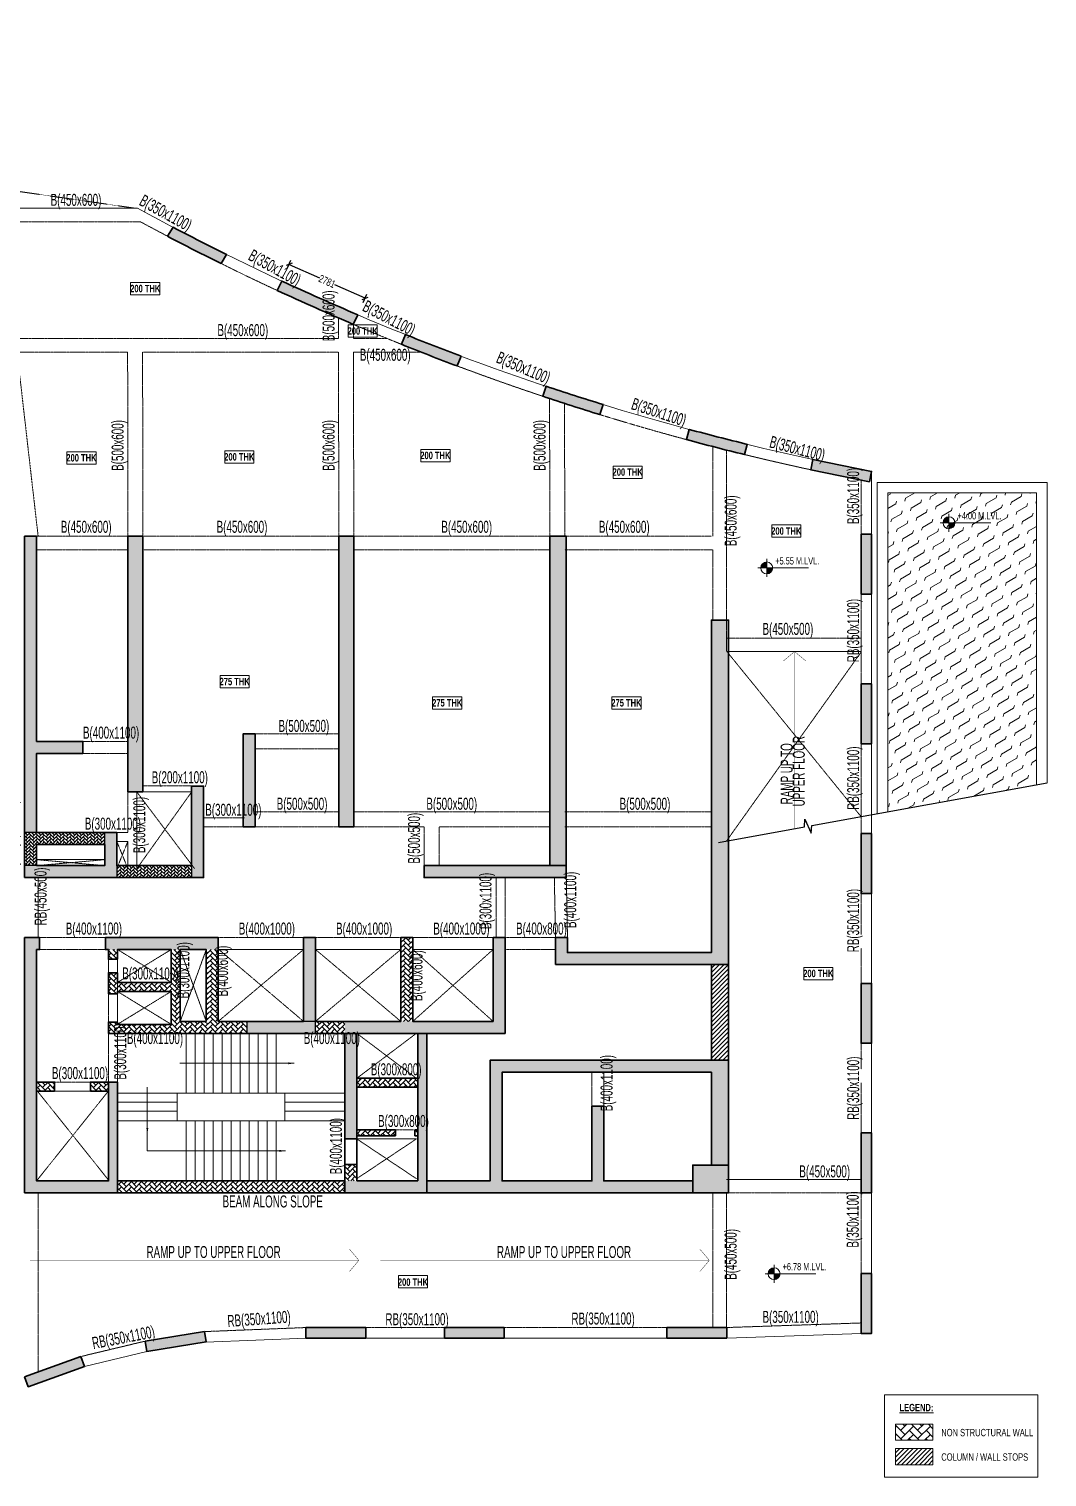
# Model space of a CAD drawing. Header units: millimetres. Extents: x 930 to 252251, y 37 to 96769.
# Drawn here: x 40854 to 74874, y 1499 to 49854 of the extents above; entities that cross this region are included whole.
import ezdxf

# ---------------------------------------------------------------- set-up
doc = ezdxf.new("R2010")
doc.units = ezdxf.units.MM
doc.linetypes.add('HIDDEN', pattern=[0.375, 0.25, -0.125])
doc.linetypes.add('HIDDEN2', pattern=[0.1875, 0.125, -0.0625])
for name, color, linetype, lineweight in [('A-ANNO-DIMS', 8, 'Continuous', 15), ('A-DETL-MISC', 35, 'Continuous', 15), ('A-FLOR-IDEN', 11, 'Continuous', 9), ('A-HIDD-ABVE', 8, 'HIDDEN', 20), ('A-HIDD-BELW', 8, 'HIDDEN2', 20), ('G-____-____-DIMS', 7, 'Continuous', 9), ('G-ANNO-TEXT', 231, 'Continuous', 9), ('S-BEAM', 7, 'Continuous', 18), ('S-BEAM-IDEN', 2, 'Continuous', 9), ('S-COL HATCH', 9, 'Continuous', 0), ('S-COLS', 5, 'Continuous', 35)]:
    doc.layers.add(name, color=color, linetype=linetype, lineweight=lineweight)
doc.layers.add('changes', color=7, linetype='Continuous')
doc.layers.add('SUNK SLAB', color=8, linetype='Continuous')
doc.styles.add('Dim.s & Anno.(Misc.)', font='ARIALN.TTF')
doc.styles.add('SOBHA', font='swisscl.ttf')
doc.styles.add('Swis721 LtCn BT', font='swisscl.ttf', dxfattribs={"width": 0.9, "height": 233.355162})
doc.styles.add('Swis721 LtCn BT_1', font='swisscl.ttf', dxfattribs={"height": 240})
doc.styles.add('Swis721 LtCn BT_2', font='swisscl.ttf', dxfattribs={"height": 244.992296})
doc.styles.add('Swis721 LtCn BT_B', font='', dxfattribs={"width": 0.9, "height": 246.918336})
doc.styles.get('Swis721 LtCn BT_B').set_extended_font_data('Swis721 LtCn BT', bold=True)
doc.dimstyles.new('A-GFC-100', dxfattribs={"dimscale": 100, "dimtxt": 1.75, "dimasz": 1.5, "dimexe": 1.5, "dimexo": 0, "dimgap": 1, "dimtad": 1, "dimdsep": 46, "dimtxsty": 'Dim.s & Anno.(Misc.)', "dimblk": 'ARCHTICK', "dimcen": 0, "dimdle": 1.5, "dimclrd": 256, "dimclre": 8, "dimclrt": 6, "dimazin": 2, "dimtfac": 1, "dimtix": 1, "dimtmove": 2, "dimatfit": 3, "dimfxl": 1, "dimtolj": 1, "dimlwd": -1, "dimlwe": 9, "dimarcsym": 0})
doc.dimstyles.new('S-100', dxfattribs={"dimscale": 100, "dimtxt": 2.5, "dimasz": 1.5, "dimexe": 1.5, "dimexo": 1.5, "dimgap": 0.1, "dimtad": 0, "dimdec": 0, "dimrnd": 0.0005, "dimzin": 0, "dimdsep": 46, "dimtxsty": 'SOBHA', "dimblk": 'OBLIQUE', "dimcen": 0.09, "dimclrd": 8, "dimclre": 8, "dimclrt": 6, "dimadec": 0, "dimazin": 0, "dimtfac": 1, "dimtdec": 0, "dimtofl": 0, "dimtmove": 0, "dimatfit": 3, "dimfxl": 1.5, "dimfxlon": 1, "dimtolj": 1, "dimtzin": 0, "dimlwd": -1, "dimlwe": -1, "dimarcsym": 0})
pattern_1 = [(45, (-31794446.85, 20735559.75), (0, 169.7056275), [360, -120]), (135, (-31794362, 20735644.6), (1e-14, 169.7056275), [360, -120])]

# ---------------------------------------------------------------- blocks, each defined once
blk = doc.blocks.new('_ARCHTICK')
at = {"color": 0, "linetype": 'ByBlock', "const_width": 0.15}
blk.add_lwpolyline([(-0.5, -0.5), (0.5, 0.5)], dxfattribs=at)
blk = doc.blocks.new('Spot Elevations - M_Spot Elevation - Target Filled-23738-FIRST FLOOR  FRAMING PLAN _NTA_')
at = {"layer": 'G-____-____-DIMS'}
h = blk.add_hatch(color=256, dxfattribs=at)
edge = h.paths.add_edge_path(flags=0)
edge.add_line((0, 0), (-2, 0))
edge.add_arc((0, 0), 2, 90, 180, ccw=False)
edge.add_line((0, 2), (0, 0))
h = blk.add_hatch(color=256, dxfattribs=at)
edge = h.paths.add_edge_path(flags=0)
edge.add_line((0, 0), (2, 0))
edge.add_arc((0, 0), 2, 270, 360, ccw=False)
edge.add_line((0, -2), (0, 0))
for p, q in [((-3, 0), (14, 0)), ((0, -3), (0, 3))]:
    blk.add_line(p, q, dxfattribs=at)
blk.add_circle((0, 0), 2, dxfattribs=at)
blk = doc.blocks.new('A$Cb7cd9481')
at = {"layer": 'S-COL HATCH', "transparency": 33554687}
h = blk.add_hatch(color=256, dxfattribs=at)
h.dxf.hatch_style = 1
h.paths.add_polyline_path([(28420, 25306), (28602, 25607, -0.00603), (26815, 26517), (26634, 26217, 0.006005)])
h = blk.add_hatch(color=256, dxfattribs=at)
h.dxf.hatch_style = 1
h.paths.add_polyline_path([(30445, 24722), (30297, 24405, 0.004309), (32837, 23274), (32985, 23591, -0.004327)])
h = blk.add_hatch(color=256, dxfattribs=at)
h.dxf.hatch_style = 1
h.paths.add_polyline_path([(36311, 21885), (36443, 22213, -0.006015), (34578, 22935), (34446, 22609, 0.00603)])
h = blk.add_hatch(color=256, dxfattribs=at)
h.dxf.hatch_style = 1
h.paths.add_polyline_path([(41071, 20263), (41183, 20599, -0.006015), (39279, 21210), (39167, 20874, 0.00603)])
h = blk.add_hatch(color=256, dxfattribs=at)
h.dxf.hatch_style = 1
h.paths.add_polyline_path([(45907, 18929), (46003, 19269, -0.006016), (44065, 19767), (43970, 19427, 0.006031)])
h = blk.add_hatch(color=256, dxfattribs=at)
h.dxf.hatch_style = 1
h.paths.add_polyline_path([(48195, 18764), (48125, 18421), (50085, 18021), (50155, 18363)])
h = blk.add_hatch(color=256, dxfattribs=at)
h.dxf.hatch_style = 1
h.paths.add_polyline_path([(50155, 16269), (49805, 16269), (49805, 14269), (50155, 14269)])
h = blk.add_hatch(color=256, dxfattribs=at)
h.dxf.hatch_style = 1
h.paths.add_polyline_path([(49805, 9269), (50155, 9269), (50155, 11269), (49805, 11269)])
h = blk.add_hatch(color=256, dxfattribs=at)
h.dxf.hatch_style = 1
h.paths.add_polyline_path([(50155, 6269), (49805, 6269), (49805, 4269), (50155, 4269)])
h = blk.add_hatch(color=256, dxfattribs=at)
h.dxf.hatch_style = 1
h.paths.add_polyline_path([(50155, 1269), (49805, 1269), (49805, -731), (50155, -731)])
h = blk.add_hatch(color=256, dxfattribs=at)
h.dxf.hatch_style = 1
h.paths.add_polyline_path([(49805, -5724), (50155, -5724), (50155, -3724), (49805, -3724)])
h = blk.add_hatch(color=256, dxfattribs=at)
h.dxf.hatch_style = 1
h.paths.add_polyline_path([(49805, -10421), (50155, -10421), (50155, -8421), (49805, -8421)])
h = blk.add_hatch(color=256, dxfattribs=at)
h.dxf.hatch_style = 1
h.paths.add_polyline_path([(25886, -10678), (25942, -11024), (27916, -10706), (27860, -10360)])
h = blk.add_hatch(color=256, dxfattribs=at)
h.dxf.hatch_style = 1
h.paths.add_polyline_path([(31255, -10224), (31255, -10574), (33255, -10574), (33255, -10224)])
h = blk.add_hatch(color=256, dxfattribs=at)
h.dxf.hatch_style = 1
h.paths.add_polyline_path([(35880, -10224), (35880, -10574), (37880, -10574), (37880, -10224)])
h = blk.add_hatch(color=256, dxfattribs=at)
h.dxf.hatch_style = 1
h.paths.add_polyline_path([(43315, -10224), (43315, -10574), (45315, -10574), (45315, -10224)])
h = blk.add_hatch(color=256, dxfattribs=at)
h.dxf.hatch_style = 1
h.paths.add_polyline_path([(23855, -11522), (23735, -11193), (21855, -11874), (21974, -12203)])
at = {"layer": 'S-COLS', "elevation": 0}
for points in [[(26634, 26217, 0.006005), (28420, 25306), (28602, 25607, -0.00603), (26815, 26517), (26634, 26217)], [(30297, 24405), (30445, 24722, 0.004327), (32985, 23591), (32837, 23274, -0.004309), (30297, 24405)], [(36443, 22213, -0.006015), (34578, 22935), (34446, 22609, 0.00603), (36311, 21885), (36443, 22213)], [(39167, 20874, 0.00603), (41071, 20263), (41183, 20599, -0.006015), (39279, 21210), (39167, 20874)], [(46003, 19269, -0.006016), (44065, 19767), (43970, 19427, 0.006031), (45907, 18929), (46003, 19269)]]:
    blk.add_lwpolyline(points, format="xyb", dxfattribs=at)
for points in [[(48195, 18764), (50155, 18363), (50085, 18021), (48125, 18421), (48195, 18764)], [(25886, -10678), (25942, -11024), (27916, -10706), (27860, -10360), (25886, -10678)], [(21855, -11874), (21974, -12203), (23855, -11522), (23735, -11193), (21855, -11874)]]:
    blk.add_lwpolyline(points, dxfattribs=at)
for points in [[(49805, 16269), (50155, 16269), (50155, 14269), (49805, 14269)], [(49805, 11269), (50155, 11269), (50155, 9269), (49805, 9269)], [(49805, 6269), (50155, 6269), (50155, 4269), (49805, 4269)], [(49805, 1269), (50155, 1269), (50155, -731), (49805, -731)], [(49805, -3724), (50155, -3724), (50155, -5724), (49805, -5724)], [(49805, -8421), (50155, -8421), (50155, -10421), (49805, -10421)], [(31255, -10224), (33255, -10224), (33255, -10574), (31255, -10574)], [(35880, -10224), (37880, -10224), (37880, -10574), (35880, -10574)], [(43315, -10224), (45315, -10224), (45315, -10574), (43315, -10574)]]:
    blk.add_lwpolyline(points, close=True, dxfattribs=at)
blk = doc.blocks.new('_OBLIQUE')
at = {"color": 0, "linetype": 'ByBlock'}
blk.add_line((-0.5, -0.5), (0.5, 0.5), dxfattribs=at)
blk = doc.blocks.new('*D21')
at = {"layer": 'S-COLS', "color": 8, "transparency": 16777216}
for p, q in [((40420, 22597), (40420, 22747)), ((40570, 22597), (40270, 22597)), ((40420, 21965), (40420, 22597)), ((40570, 21965), (40270, 21965))]:
    blk.add_line(p, q, dxfattribs=at)
at = {"layer": 'S-COLS', "color": 8, "transparency": 16777216, "xscale": 150, "yscale": 150, "zscale": 150}
for p, rotation in [((40420, 22597), 90), ((40420, 21965), 270)]:
    blk.add_blockref('_OBLIQUE', p, dxfattribs=dict(at, rotation=rotation))
at = {"layer": 'S-COLS', "color": 6, "transparency": 16777216, "insert": (40420, 23374), "char_height": 250, "attachment_point": 5, "rotation": 90, "style": 'SOBHA'}
blk.add_mtext('\\A1;{\\W0.8;\\C2;B(400x1100)}', dxfattribs=at)
blk = doc.blocks.new('A$C0921b736')
at = {"layer": 'S-COL HATCH', "transparency": 33554687}
h = blk.add_hatch(color=256, dxfattribs=at)
h.dxf.hatch_style = 1
h.paths.add_polyline_path([(29725, 12785), (30125, 12785), (30125, 15425), (31675, 15425), (31675, 15825), (30125, 15825), (30125, 22675), (29725, 22675)])
h = blk.add_hatch(color=256, dxfattribs=at)
h.dxf.hatch_style = 1
h.paths.add_polyline_path([(33675, 14135), (33175, 14135), (33175, 22675), (33675, 22675)])
h = blk.add_hatch(color=256, dxfattribs=at)
h.dxf.hatch_style = 1
h.paths.add_polyline_path([(40725, 12975), (40225, 12975), (40225, 22675), (40725, 22675)])
h = blk.add_hatch(color=256, dxfattribs=at)
h.dxf.hatch_style = 1
h.paths.add_polyline_path([(43075, 11675), (43075, 11275), (47825, 11275), (47825, 11675)])
h.paths.add_polyline_path([(47825, 22675), (47275, 22675), (47275, 11675), (47825, 11675)])
h = blk.add_hatch(color=256, dxfattribs=at)
h.dxf.hatch_style = 1
h.paths.add_polyline_path([(53250, 8375), (53250, 19875), (52675, 19875), (52675, 8775), (47865, 8775), (47865, 9275), (47465, 9275), (47465, 8375)])
h = blk.add_hatch(color=256, dxfattribs=at)
h.dxf.hatch_style = 1
h.paths.add_polyline_path([(37425, 16075), (37025, 16075), (37025, 12975), (37425, 12975)])
h = blk.add_hatch(color=256, dxfattribs=at)
h.dxf.hatch_style = 1
h.paths.add_polyline_path([(35305, 11675), (35305, 11275), (35705, 11275), (35705, 14335), (35305, 14335)])
h = blk.add_hatch(color=256, dxfattribs=at)
h.dxf.hatch_style = 1
h.paths.add_polyline_path([(32805, 11275), (32805, 11675), (32805, 12785), (32405, 12785), (32405, 12385), (32405, 11675), (30125, 11675), (29725, 11675), (29725, 11275)])
at = {"layer": 'S-COL HATCH'}
h = blk.add_hatch(dxfattribs=at)
h.set_pattern_fill('AR-HBONE', color=256, scale=20)
h.set_pattern_definition([(45, (-31794446.854, 20735559.75), (0, 113.13708499), [240, -80]), (135, (-31794390.286, 20735616.32), (9e-15, 113.13708499), [240, -80])])
h.paths.add_polyline_path([(30125, 12385), (30125, 11692), (30125, 11692), (30125, 11675), (29725, 11675), (29725, 12785), (32405, 12785), (32405, 12485), (32405, 12385)])
h = blk.add_hatch(dxfattribs=at)
h.set_pattern_fill('AR-HBONE', color=256, scale=20)
h.set_pattern_definition([(45, (-31966103.18, 21022167.41), (0, 113.13708499), [240, -80]), (135, (-31966046.61, 21022223.98), (9e-15, 113.13708499), [240, -80])])
h.paths.add_polyline_path([(35305, 11275), (35305, 11675), (32805, 11675), (32805, 11275)])
at = {"layer": 'S-COL HATCH', "transparency": 33554687}
h = blk.add_hatch(color=256, dxfattribs=at)
h.dxf.hatch_style = 1
h.paths.add_polyline_path([(32525, 4450), (32825, 4450), (32825, 1150), (32825, 750), (30125, 750), (29725, 750), (29725, 1150), (29725, 1150), (29725, 9275), (30225, 9275), (30225, 8875), (30125, 8875), (30125, 1150), (30125, 1150), (32525, 1150), (32525, 1150)])
h = blk.add_hatch(color=256, dxfattribs=at)
h.dxf.hatch_style = 1
h.paths.add_polyline_path([(36195, 9275), (32425, 9275), (32425, 8875), (36195, 8875)])
h = blk.add_hatch(color=256, dxfattribs=at)
h.dxf.hatch_style = 1
h.paths.add_polyline_path([(39445, 9275), (39045, 9275), (39045, 6475), (39445, 6475)])
h = blk.add_hatch(color=256, dxfattribs=at)
h.dxf.hatch_style = 1
h.paths.add_polyline_path([(40425, 6075), (40425, 6475), (45379, 6475), (45379, 9275), (45779, 9275), (45779, 6075)])
at = {"layer": 'S-COL HATCH'}
h = blk.add_hatch(dxfattribs=at)
h.set_pattern_fill('AR-HBONE', color=256, scale=30)
h.set_pattern_definition(pattern_1)
h.paths.add_polyline_path([(42695, 6475), (42295, 6475), (42295, 9275), (42695, 9275)])
h = blk.add_hatch(dxfattribs=at)
h.set_pattern_fill('AR-HBONE', color=256, scale=30)
h.set_pattern_definition(pattern_1)
h.paths.add_polyline_path([(34925, 8875), (34625, 8875), (34625, 7775), (32825, 7775), (32825, 8100), (32525, 8100), (32525, 7398), (32825, 7398), (32825, 7475), (34625, 7475), (34625, 6375), (32825, 6375), (32825, 6453), (32525, 6453), (32525, 6075), (37145, 6075), (37145, 6475), (34925, 6475)])
h = blk.add_hatch(dxfattribs=at)
h.set_pattern_fill('AR-HBONE', color=256, scale=30)
h.set_pattern_definition(pattern_1)
h.paths.add_polyline_path([(32825, 8875), (32525, 8875), (32525, 8550), (32825, 8550)])
h = blk.add_hatch(dxfattribs=at)
h.set_pattern_fill('AR-HBONE', color=256, scale=30)
h.set_pattern_definition(pattern_1)
h.paths.add_polyline_path([(36195, 6475), (35795, 6475), (35795, 8875), (36195, 8875)])
at = {"layer": 'S-COL HATCH', "transparency": 33554687}
h = blk.add_hatch(color=256, dxfattribs=at)
h.dxf.hatch_style = 1
h.paths.add_polyline_path([(39445, 6475), (37145, 6475), (37145, 6075), (39445, 6075)])
at = {"layer": 'S-COL HATCH'}
h = blk.add_hatch(dxfattribs=at)
h.set_pattern_fill('AR-HBONE', color=256, scale=30)
h.set_pattern_definition(pattern_1)
h.paths.add_polyline_path([(39445, 6475), (40425, 6475), (40425, 6075), (39445, 6075)])
at = {"layer": 'S-COL HATCH', "transparency": 33554687}
h = blk.add_hatch(color=256, dxfattribs=at)
h.dxf.hatch_style = 1
h.paths.add_polyline_path([(40425, 6075), (40825, 6075), (40825, 6075), (40825, 4575), (40825, 4575), (40825, 4275), (40825, 2550), (40425, 2550)])
h = blk.add_hatch(color=256, dxfattribs=at)
h.dxf.hatch_style = 1
h.paths.add_polyline_path([(42865, 6075), (43165, 6075), (43165, 750), (42865, 750), (40425, 750), (40425, 1150), (42865, 1150), (42865, 2850), (42865, 2850), (42865, 2850)])
h = blk.add_hatch(color=256, dxfattribs=at)
h.dxf.hatch_style = 1
h.paths.add_polyline_path([(52675, 4775), (52675, 1675), (53250, 1675), (53250, 5175), (45279, 5175), (45279, 1150), (43165, 1150), (43165, 750), (52050, 750), (52050, 1150), (49079, 1150), (49079, 3648), (48679, 3648), (48679, 1150), (45679, 1150), (45679, 4775)])
at = {"layer": 'S-COL HATCH'}
h = blk.add_hatch(dxfattribs=at)
h.set_pattern_fill('AR-HBONE', color=256, scale=30)
h.set_pattern_definition([(45, (-31794446.85, 20683630.75), (0, 169.7056275), [360, -120]), (135, (-31794362, 20683715.6), (1e-14, 169.7056275), [360, -120])])
h.paths.add_polyline_path([(32525, 4150), (32525, 4450), (31925, 4450), (31925, 4150)])
h.paths.add_polyline_path([(30725, 4150), (30725, 4450), (30125, 4450), (30125, 4150)])
h = blk.add_hatch(dxfattribs=at)
h.set_pattern_fill('AR-HBONE', color=256, scale=30)
h.set_pattern_definition(pattern_1)
h.paths.add_polyline_path([(40825, 4275), (42865, 4275), (42865, 4575), (40825, 4575)])
h = blk.add_hatch(dxfattribs=at)
h.set_pattern_fill('AR-HBONE', color=256, scale=30)
h.set_pattern_definition(pattern_1)
h.paths.add_polyline_path([(42115, 2850), (42115, 2650), (40825, 2650), (40825, 2850)])
h = blk.add_hatch(dxfattribs=at)
h.set_pattern_fill('AR-HBONE', color=256, scale=30)
h.set_pattern_definition(pattern_1)
h.paths.add_polyline_path([(42765, 2850), (42865, 2850), (42865, 2650), (42765, 2650)])
h = blk.add_hatch(dxfattribs=at)
h.set_pattern_fill('AR-HBONE', color=256, scale=30)
h.set_pattern_definition(pattern_1)
h.paths.add_polyline_path([(40425, 1700), (40825, 1700), (40825, 1150), (40425, 1150)])
at = {"layer": 'S-COL HATCH', "transparency": 33554687}
h = blk.add_hatch(color=256, dxfattribs=at)
h.dxf.hatch_style = 1
h.paths.add_polyline_path([(53250, 1675), (53250, 750), (52050, 750), (52050, 1675)])
at = {"layer": 'S-COL HATCH'}
h = blk.add_hatch(dxfattribs=at)
h.set_pattern_fill('AR-HBONE', color=256, scale=30)
h.set_pattern_definition(pattern_1)
h.paths.add_polyline_path([(40425, 1150), (32825, 1150), (32825, 750), (40425, 750)])
at = {"layer": 'changes'}
for p, q in [((30125, 12785), (29725, 12785)), ((32405, 12385), (32405, 12785)), ((30125, 11675), (29725, 11675)), ((32805, 11675), (32805, 11275)), ((35305, 11675), (35305, 11275))]:
    blk.add_line(p, q, dxfattribs=at)
blk.add_lwpolyline([(39445, 6475), (37145, 6475), (37145, 6075), (39445, 6075)], close=True, dxfattribs=at)
at = {"layer": 'S-COLS'}
for p, q in [((32525, 4450), (32525, 1150)), ((32825, 4450), (32825, 1150)), ((40825, 2550), (40425, 2550)), ((40825, 1700), (40425, 1700)), ((32825, 1150), (32825, 750))]:
    blk.add_line(p, q, dxfattribs=at)
for points in [[(29725, 11275), (29725, 22675), (30125, 22675), (30125, 15825), (31675, 15825), (31675, 15425), (30125, 15425), (30125, 12785), (32805, 12785), (32805, 11675), (35305, 11675), (35305, 14335), (35705, 14335), (35705, 11275), (29725, 11275)], [(47825, 11675), (47825, 22675), (47275, 22675), (47275, 11675), (47825, 11675)], [(29725, 1150), (29725, 9275), (30225, 9275), (30225, 8875), (30125, 8875), (30125, 1150), (32525, 1150)], [(36195, 9275), (32425, 9275), (32425, 8875), (32525, 8875), (32525, 8550), (32825, 8550), (32825, 8875), (33725, 8875), (34625, 8875), (34625, 7775), (32825, 7775), (32825, 8100), (32525, 8100), (32525, 7398), (32825, 7398), (32825, 7475), (34625, 7475), (34625, 6375), (33725, 6375), (32825, 6375), (32825, 6453), (32525, 6453), (32525, 6075), (34625, 6075), (34625, 6075), (45779, 6075), (45779, 9275), (45379, 9275), (45379, 6475), (42695, 6475), (42695, 9275)], [(39045, 9275), (39045, 6475), (36195, 6475), (36195, 9275)], [(39445, 9275), (39045, 9275)], [(42295, 9275), (42295, 6475), (39445, 6475), (39445, 9275)], [(42695, 9275), (42295, 9275)], [(40825, 750), (40425, 750), (40425, 6075)], [(40825, 6075), (40825, 1150)], [(43165, 6075), (43165, 750), (42865, 750)], [(42865, 1150), (42865, 6075)], [(43165, 1150), (45279, 1150), (45279, 5175), (53250, 5175)], [(53250, 5175), (53250, 1675), (52675, 1675), (52675, 4775), (45679, 4775), (45679, 1150), (48679, 1150), (48679, 3648), (49079, 3648), (49079, 1150), (52050, 1150), (52050, 750), (43165, 750)], [(30125, 4150), (30725, 4150), (30725, 4450), (30125, 4450)], [(32525, 4150), (31925, 4150), (31925, 4450), (32825, 4450)], [(40825, 2850), (42115, 2850)], [(42115, 2650), (40825, 2650)], [(42115, 2850), (42115, 2650)], [(42765, 2650), (42765, 2850)], [(42765, 2850), (42865, 2850)], [(42865, 2650), (42765, 2650)], [(30125, 750), (30125, 750), (29725, 750), (29725, 1150)], [(32825, 1150), (40425, 1150), (40425, 750), (30125, 750)], [(40825, 1150), (42865, 1150)], [(42865, 750), (40825, 750)]]:
    blk.add_lwpolyline(points, dxfattribs=at)
for points in [[(33675, 14135), (33175, 14135), (33175, 22675), (33675, 22675)], [(53250, 8375), (47465, 8375), (47465, 9275), (47865, 9275), (47865, 8775), (52675, 8775), (52675, 19875), (53250, 19875)], [(30125, 12385), (32405, 12385), (32405, 11675), (30125, 11675)], [(35795, 6475), (34925, 6475), (34925, 8875), (35795, 8875)], [(40825, 4575), (42865, 4575), (42865, 4275), (40825, 4275)]]:
    blk.add_lwpolyline(points, close=True, dxfattribs=at)
at = {"layer": 'S-COLS', "elevation": 0}
for points in [[(40725, 12975), (40225, 12975), (40225, 22675), (40725, 22675)], [(37425, 16075), (37025, 16075), (37025, 12975), (37425, 12975)], [(43075, 11675), (47825, 11675), (47825, 11275), (43075, 11275)], [(53250, 750), (52050, 750), (52050, 1675), (53250, 1675)]]:
    blk.add_lwpolyline(points, close=True, dxfattribs=at)
blk = doc.blocks.new('*D23')
at = {"layer": 'changes', "color": 8, "transparency": 16777216}
for p, q in [((49485, 41854), (49607, 42128)), ((49546, 41991), (50557, 41541)), ((52087, 40860), (51076, 41310)), ((52026, 40723), (52148, 40997))]:
    blk.add_line(p, q, dxfattribs=at)
at = {"layer": 'changes', "color": 8, "transparency": 16777216, "xscale": 150, "yscale": 150, "zscale": 150}
for p, rotation in [((49546, 41991), 156.0028289346461), ((52087, 40860), 336.0028289346461)]:
    blk.add_blockref('_OBLIQUE', p, dxfattribs=dict(at, rotation=rotation))
at = {"layer": 'changes', "color": 6, "transparency": 16777216, "insert": (50816, 41425), "char_height": 250, "attachment_point": 5, "rotation": 336.0028, "style": 'SOBHA'}
blk.add_mtext('\\A1;2781', dxfattribs=at)
blk = doc.blocks.new('A$C40398dd4')
at = {"layer": 'A-ANNO-DIMS', "ltscale": 500, "elevation": 0}
blk.add_lwpolyline([(5810, 1000), (6600, 1000), (6600, 1565)], dxfattribs=at)
at = {"layer": 'A-DETL-MISC'}
for p, q in [((2300, 4925), (2300, 2925)), ((2600, 4925), (2600, 2925)), ((2900, 4925), (2900, 2925)), ((3200, 4925), (3200, 2925)), ((3500, 4925), (3500, 2925)), ((3800, 4925), (3800, 2925)), ((4100, 4925), (4100, 2925)), ((4400, 4925), (4400, 2925)), ((4700, 4925), (4700, 2925)), ((5000, 4925), (5000, 2925)), ((5300, 4925), (5300, 2925)), ((2300, 0), (2300, 2000)), ((2600, 0), (2600, 2000)), ((2900, 0), (2900, 2000)), ((3200, 0), (3200, 2000)), ((3500, 0), (3500, 2000)), ((3800, 0), (3800, 2000)), ((4100, 0), (4100, 2000)), ((4400, 0), (4400, 2000)), ((4700, 0), (4700, 2000)), ((5000, 0), (5000, 2000)), ((5300, 0), (5300, 2000))]:
    blk.add_line(p, q, dxfattribs=at)
for points in [[(2000, 2925), (0, 2925)], [(5600, 2925), (7600, 2925)], [(2000, 2625), (0, 2625)], [(5600, 2625), (7600, 2625)], [(2000, 2325), (0, 2325)], [(5600, 2325), (7600, 2325)]]:
    blk.add_lwpolyline(points, dxfattribs=at)
blk.add_lwpolyline([(5600, 2925), (5600, 2000), (2000, 2000), (2000, 2925)], close=True, dxfattribs=at)
at = {"layer": 'A-DETL-MISC', "elevation": 0}
for points in [[(2000, 2000), (0, 2000)], [(5600, 2000), (7600, 2000)]]:
    blk.add_lwpolyline(points, dxfattribs=at)
at = {"layer": 'A-ANNO-DIMS', "ltscale": 500}
for points in [[(1688, 3925), (5510, 3925)], [(6600, 1565), (6600, 3126)], [(1988, 1000), (5810, 1000)]]:
    blk.add_leader(points, dimstyle='A-GFC-100', override={"dimasz": 2, "dimtad": 0, "dimfxl": 0.18, "dimarcsym": 1}, dxfattribs=at)

msp = doc.modelspace()

# ---------------------------------------------------------------- hatches: boundary and pattern name
at = {"layer": 'A-HIDD-BELW', "transparency": 33554687}
h = msp.add_hatch(dxfattribs=at)
h.set_pattern_fill('FLEX', color=256, scale=1500, angle=30)
h.set_pattern_definition([(30, (-31344158.43, 21161849.75), (-187.5, 324.7595264), [375, -375]), (75, (-31343833.67, 21162037.25), (-187.5, 324.7595264), [93.75, -342.830086, 93.75, -530.330086])])
h.paths.add_polyline_path([(69549.2, 23712.2), (74523.6, 24614.9), (74523.6, 34361.4), (69549.2, 34361.4)])
at = {"layer": 'SUNK SLAB'}
h = msp.add_hatch(dxfattribs=at)
h.set_pattern_fill('ANSI31', color=8, scale=850, style=0)
h.set_pattern_definition([(45, (-31783459.93, 21367839.25), (-75.1300955, 75.1300955), [])])
h.paths.add_polyline_path([(64234.3, 18614.6), (63659.3, 18614.6), (63659.3, 15414.6), (64234.3, 15414.6)])
h = msp.add_hatch(dxfattribs=at)
h.set_pattern_fill('AR-HBONE', color=8, scale=50, style=0)
h.set_pattern_definition([(45, (-31288788.18, 20966795.25), (0, 282.8427125), [600, -200]), (135, (-31288646.75, 20966936.67), (2e-14, 282.8427125), [600, -200])])
h.paths.add_polyline_path([(71062.1, 3266.7), (71062.1, 2725.4), (69812.4, 2725.4), (69812.4, 3266.7)], flags=0)
h = msp.add_hatch(dxfattribs=at)
h.set_pattern_fill('ANSI31', color=8, scale=850, style=0)
h.set_pattern_definition([(45, (-31288788.18, 20967463.75), (-75.1300955, 75.1300955), [])])
h.paths.add_polyline_path([(71062.1, 2450.3), (71062.1, 1909), (69812.4, 1909), (69812.4, 2450.3)], flags=0)

# ---------------------------------------------------------------- linework, layer by layer
at = {"elevation": 0}
msp.add_lwpolyline([(63892.5, 22685.6), (66764.6, 23206.9), (66781.5, 23464), (66993.8, 22994.4), (67010.6, 23251.5), (74873.6, 24678.4)], dxfattribs=at)
at = {"layer": 'A-FLOR-IDEN', "color": 8, "flags": 128}
for points in [[(45229.2, 41387.4), (45229.2, 40975.6), (44251.7, 40975.6), (44251.7, 41387.4)], [(45229.2, 41387.4), (45229.2, 40975.6), (44251.7, 40975.6), (44251.7, 41387.4)], [(52494.2, 39970.1), (52494.2, 39558.3), (51516.7, 39558.3), (51516.7, 39970.1)], [(52494.2, 39970.1), (52494.2, 39558.3), (51516.7, 39558.3), (51516.7, 39970.1)], [(54923.2, 35815.4), (54923.2, 35403.6), (53945.7, 35403.6), (53945.7, 35815.4)], [(54923.2, 35815.4), (54923.2, 35403.6), (53945.7, 35403.6), (53945.7, 35815.4)], [(43095.7, 35735.9), (43095.7, 35324.1), (42118.2, 35324.1), (42118.2, 35735.9)], [(43095.7, 35735.9), (43095.7, 35324.1), (42118.2, 35324.1), (42118.2, 35735.9)], [(48371.7, 35766.9), (48371.7, 35355.1), (47394.2, 35355.1), (47394.2, 35766.9)], [(48371.7, 35766.9), (48371.7, 35355.1), (47394.2, 35355.1), (47394.2, 35766.9)], [(61348.2, 35259.9), (61348.2, 34848.1), (60370.7, 34848.1), (60370.7, 35259.9)], [(61348.2, 35259.9), (61348.2, 34848.1), (60370.7, 34848.1), (60370.7, 35259.9)], [(66649.2, 33290.9), (66649.2, 32879.1), (65671.7, 32879.1), (65671.7, 33290.9)], [(66649.2, 33290.9), (66649.2, 32879.1), (65671.7, 32879.1), (65671.7, 33290.9)], [(48216, 28263.8), (48216, 27852), (47238.5, 27852), (47238.5, 28263.8)], [(55319, 27553.8), (55319, 27142), (54341.5, 27142), (54341.5, 27553.8)], [(61306, 27553.8), (61306, 27142), (60328.5, 27142), (60328.5, 27553.8)]]:
    msp.add_lwpolyline(points, close=True, dxfattribs=at)
at = {"layer": 'A-FLOR-IDEN', "color": 8, "elevation": 0, "flags": 128}
for points in [[(67718.3, 18516.5), (67718.3, 18104.6), (66740.8, 18104.6), (66740.8, 18516.5)], [(54175.1, 8226.9), (54175.1, 7815.1), (53197.6, 7815.1), (53197.6, 8226.9)]]:
    msp.add_lwpolyline(points, close=True, dxfattribs=at)
at = {"layer": 'A-HIDD-ABVE', "linetype": 'HIDDEN'}
for p, q in [((2928, 49854.1, 0), (44419.1, 43864.6)), ((64159.2, 22734, 0), (68673.6, 29064.6, 0)), ((64173.6, 29064.6, 0), (68659.7, 23550.8, 0)), ((46289.2, 24374.6), (44459.2, 21814.6)), ((46389.2, 21814.6), (44459.2, 24374.6)), ((44159.2, 22724.6), (43789.2, 21814.6)), ((44159.2, 21814.6), (43789.2, 22724.6)), ((43389.2, 22114.8), (41109.2, 21914.6)), ((43389.2, 21914.6), (41109.2, 22114.8)), ((45609.2, 19114.6), (43809.2, 18014.6)), ((45609.2, 18014.6), (43809.2, 19114.6)), ((46779.2, 19114.6), (45909.2, 16714.6)), ((46779.2, 16714.6), (45909.2, 19114.6)), ((50029.2, 19114.6), (47179.2, 16714.6)), ((50029.2, 16714.6), (47199.2, 19114.6)), ((53279.2, 19114.6), (50429.2, 16714.6)), ((53279.2, 16714.6), (50429.2, 19114.6)), ((56363.6, 19114.6), (53679.2, 16714.6)), ((56363.6, 16714.6), (53679.2, 19114.6)), ((45609.2, 16614.6), (43809.2, 17714.6)), ((45609.2, 17714.6), (43809.2, 16614.6)), ((51809.2, 16314.6), (53799.2, 14814.6)), ((51809.2, 14814.6), (53799.2, 16314.6)), ((43509.2, 14389.4), (41109.2, 11389.4)), ((41133.3, 14389.4), (43533.3, 11389.4)), ((51809.2, 12789.4), (53799.2, 11464.2)), ((51809.2, 11464.2), (53799.2, 12789.4))]:
    msp.add_line(p, q, dxfattribs=at)
at = {"layer": 'A-HIDD-BELW', "color": 4, "ltscale": 500000, "elevation": 0}
for points in [[(69199.2, 23648.7), (69199.2, 34711.4), (74873.6, 34711.4), (74873.6, 24678.4)], [(69549.2, 23712.2), (69549.2, 34361.4), (74523.6, 34361.4), (74523.6, 24614.9)]]:
    msp.add_lwpolyline(points, dxfattribs=at)
at = {"layer": 'G-ANNO-TEXT', "color": 7, "elevation": 0}
for points in [[(69443.9, 4238.9), (74562.5, 4238.9), (74562.5, 1498.7), (69443.9, 1498.7)], [(71062.1, 3266.7), (71062.1, 2725.4), (69812.4, 2725.4), (69812.4, 3266.7)], [(71062.1, 2450.3), (71062.1, 1909), (69812.4, 1909), (69812.4, 2450.3)]]:
    msp.add_lwpolyline(points, close=True, dxfattribs=at)
at = {"layer": 'S-BEAM', "ltscale": 250000}
msp.add_line((40355.1, 43864.6), (44484.6, 43864.6), dxfattribs=at)
at = {"layer": 'S-BEAM', "linetype": 'HIDDEN'}
for p, q in [((40430.1, 43414.6), (44582.1, 43414.6)), ((51196, 39514.6, 0), (51194.6, 40202.2, 0)), ((51696, 39514.6, 0), (51695, 39987.3, 0)), ((40430.1, 39514.6), (51196, 39514.6)), ((51696, 39514.6), (52828.6, 39514.6)), ((41157.6, 32943), (40456.7, 39065.8, 0)), ((44151.6, 39064.6), (40456.9, 39064.6)), ((44159.2, 32914.6), (44151.6, 39064.6)), ((44651.8, 39064.6), (51196.9, 39064.6)), ((44659.2, 32914.6), (44651.8, 39064.6)), ((51209.3, 32914.6, 0), (51196.9, 39064.6, 0)), ((51696.9, 39064.6), (53953.1, 39064.6)), ((51709.3, 32914.6, 0), (51696.9, 39064.6, 0)), ((58259.2, 32914.6), (58250, 37513)), ((58759.2, 32914.6), (58750.3, 37349.1)), ((63709.3, 32914.6), (63709.3, 35908.1)), ((64159.3, 29064.6), (64159.3, 35793.4)), ((44159.2, 32914.6), (41109.2, 32914.6)), ((44659.3, 32914.6), (51209.2, 32914.6, 0)), ((58259.2, 32914.6), (51709.3, 32914.6, 0)), ((63659.2, 32914.6), (58759.2, 32914.6)), ((44159.2, 32464.6), (41109.2, 32464.6)), ((44659.3, 32464.6), (51209.2, 32464.6)), ((58259.2, 32464.6), (51709.3, 32464.6)), ((63709.3, 32464.6), (58759.2, 32464.6)), ((63709.3, 30114.6), (63709.3, 32464.6)), ((68673.7, 29514.6, 0), (64159.4, 29514.6, 0)), ((48409.2, 26314.6, 0), (51209.2, 26314.6, 0)), ((42659.2, 26064.6), (44159.2, 26064.6)), ((42659.2, 25664.6), (44159.2, 25664.6)), ((48409.2, 25814.6, 0), (51209.2, 25814.6, 0)), ((44159.2, 24374.6), (44159.2, 23024.6)), ((46289.2, 24574.6), (44659.2, 24574.6)), ((51209.2, 23714.6, 0), (48359.2, 23714.6, 0)), ((58259.2, 23714.6), (51709.3, 23714.6)), ((58759.2, 23714.6), (63659.2, 23714.6)), ((48059.2, 23514.6), (46689.2, 23514.6)), ((54059.2, 23214.6), (46689.2, 23214.6)), ((54059.2, 21914.6, 0), (54059.2, 23214.6, 0)), ((58259.2, 23214.6), (54559.2, 23214.6)), ((54559.2, 21914.6, 0), (54559.2, 23214.6, 0)), ((58759.2, 23214.6), (63659.2, 23214.6)), ((44159.2, 23024.6), (43789.2, 23024.6)), ((41159.2, 21514.6), (41159.2, 19514.6)), ((56463.6, 19514.6), (56463.6, 21514.6, 0)), ((56763.6, 19514.6), (56763.6, 21514.6, 0)), ((58409.3, 21506.6, 0), (58449.3, 19506.6)), ((58809.2, 21514.6, 0), (58849.2, 19514.6)), ((43409.2, 19514.6), (41209.3, 19514.6)), ((50029.2, 19514.6), (47179.2, 19514.6)), ((53279.2, 19514.6), (50429.2, 19514.6)), ((56363.6, 19514.6), (53679.2, 19514.6)), ((58459.2, 19514.6), (56763.6, 19514.6)), ((43409.2, 19114.6), (41209.3, 19114.6)), ((43509.2, 16692.1), (43509.2, 19114.6)), ((58459.2, 19114.6), (56763.6, 19114.6)), ((43509.2, 14689.4), (43509.2, 16314.6)), ((43809.2, 14689.4), (43809.2, 16314.6)), ((59663.6, 13887.2), (59663.6, 15014.6)), ((60063.6, 13887.2), (60063.6, 15014.6)), ((42909.2, 14689.4), (41709.2, 14689.4)), ((53699.2, 13089.4), (53049.2, 13089.4)), ((41159.2, 10989.4), (41159.2, 5003.3)), ((63709.2, 10989.4), (63709.2, 6490.6)), ((64159.2, 10989.4), (68673.6, 10989.4)), ((64159.2, 10989.4), (64159.2, 6490.6)), ((46736.2, 6356.6, 0), (50102.6, 6490.4, 0)), ((52109.6, 6490.6, 0), (54734.6, 6490.6, 0)), ((62169.6, 6490.6, 0), (56734.6, 6490.6, 0)), ((64157.7, 6490.4), (68662.9, 6643.6, 0)), ((42628.1, 5532.8, 0), (44715.2, 6031.3, 0)), ((41159.2, 4631.1), (41159.2, 4626.5))]:
    msp.add_line(p, q, dxfattribs=at)
at = {"layer": 'S-BEAM'}
for p, q in [((68673.7, 29064.6, 0), (64159.3, 29064.6, 0)), ((44459.2, 24374.6), (44459.2, 21814.6)), ((46289.2, 24374.6), (44659.2, 24374.6)), ((44159.2, 22724.6), (43789.2, 22724.6)), ((44159.2, 22724.6), (44159.2, 21814.6)), ((43809.2, 16692.1), (43809.2, 19114.6)), ((50029.2, 19114.6), (47179.2, 19114.6)), ((53279.2, 19114.6), (50429.2, 19114.6)), ((56363.6, 19114.6), (53679.2, 19114.6)), ((42909.2, 14389.4), (41709.2, 14389.4)), ((53799.2, 12789.4), (51809.2, 12789.4)), ((64159.2, 11439.4), (68673.6, 11439.4)), ((64169.6, 6140.6), (68674.8, 6293.8, 0)), ((46750.1, 6006.9, 0), (50116.5, 6140.7, 0)), ((52109.6, 6140.6, 0), (54734.6, 6140.6, 0)), ((62169.6, 6140.6, 0), (56734.6, 6140.6, 0)), ((42709.4, 5192.4, 0), (44796.5, 5690.8, 0))]:
    msp.add_line(p, q, dxfattribs=at)
at = {"layer": 'S-BEAM', "ltscale": 250000, "elevation": 0}
msp.add_lwpolyline([(69009.7, 35078, -0.0777359), (44485.1, 43865.5, -0.0777359)], format="xyb", dxfattribs=at)
at = {"layer": 'S-BEAM', "linetype": 'HIDDEN', "elevation": 0}
for points in [[(51194.6, 40202.2, -0.0217249), (44582.1, 43414.6, -0.0217249)], [(58250, 37513, -0.0207042), (51695, 39987.3, -0.0207042)], [(63709.3, 35908.1, -0.0152572), (58750.3, 37349.1, -0.0152572)], [(68673.6, 34786.3, -0.0136644), (64159.3, 35793.4, -0.0136644)]]:
    msp.add_lwpolyline(points, format="xyb", dxfattribs=at)
at = {"layer": 'S-BEAM', "elevation": 0}
msp.add_lwpolyline([(69009.7, 6293.7), (69009.7, 35078)], dxfattribs=at)
at = {"layer": 'S-BEAM', "linetype": 'HIDDEN', "elevation": 0}
for points in [[(68659.7, 19614.6), (68659.7, 34786.3)], [(68659.7, 15114.6), (68659.7, 19164.6)], [(68659.7, 6293.7), (68659.7, 14664.6)]]:
    msp.add_lwpolyline(points, dxfattribs=at)
at = {"layer": 'S-BEAM', "const_width": 12.5, "elevation": 0}
for points in [[(66813, 28748.2), (66438, 29064.6), (66063, 28748.2)], [(40884.6, 8739.4), (51877.1, 8739.4)], [(51562, 8360.1), (51878.4, 8735.1), (51562, 9110.1)], [(52594.2, 8739.4), (63586.7, 8739.4)], [(63271.7, 8360.1), (63588.1, 8735.1), (63271.7, 9110.1)]]:
    msp.add_lwpolyline(points, dxfattribs=at)
at = {"layer": 'S-BEAM', "const_width": 12.5}
msp.add_lwpolyline([(66438, 29064.6), (66438, 23147.6)], dxfattribs=at)
at = {"layer": 'S-BEAM', "elevation": 0}
msp.add_lwpolyline([(41109.2, 21914.6), (43389.2, 21914.6), (43389.2, 22114.8), (41109.2, 22114.8)], close=True, dxfattribs=at)
at = {"layer": 'S-COLS', "elevation": 0}
msp.add_lwpolyline([(64234.3, 18614.6), (63659.3, 18614.6), (63659.3, 15414.6), (64234.3, 15414.6)], close=True, dxfattribs=at)

# ---------------------------------------------------------------- block references
at = {"layer": 'changes'}
msp.add_blockref('A$C0921b736', (10984.2, 10239.4), dxfattribs=at)
at = {"layer": 'G-____-____-DIMS', "xscale": 99.99999999999991, "yscale": 99.99999999999991, "zscale": 99.99999999999991}
for p in [(71596.9, 33364), (65506.4, 31856.9), (65751, 8287.1)]:
    msp.add_blockref('Spot Elevations - M_Spot Elevation - Target Filled-23738-FIRST FLOOR  FRAMING PLAN _NTA_', p, dxfattribs=at)
at = {"layer": 'S-BEAM'}
msp.add_blockref('A$Cb7cd9481', (18854.9, 16714.6), dxfattribs=at)
at = {"layer": 'S-BEAM-IDEN', "xscale": -1}
msp.add_blockref('A$C40398dd4', (51409.2, 11389.4), dxfattribs=at)

# ---------------------------------------------------------------- texts
at = {"layer": 'A-FLOR-IDEN', "color": 1, "char_height": 246.92, "width": 1155, "attachment_point": 2, "line_spacing_factor": 0.964267, "style": 'Swis721 LtCn BT_B'}
for s, insert in [('200 THK', (44740.4, 41309.4)), ('200 THK', (44740.4, 41309.4)), ('200 THK', (52005.4, 39892)), ('200 THK', (52005.4, 39892)), ('200 THK', (42606.9, 35657.9)), ('200 THK', (42606.9, 35657.9)), ('200 THK', (47882.9, 35688.9)), ('200 THK', (47882.9, 35688.9)), ('200 THK', (54434.4, 35737.4)), ('200 THK', (54434.4, 35737.4)), ('200 THK', (60859.4, 35181.9)), ('200 THK', (60859.4, 35181.9)), ('200 THK', (66160.4, 33212.9)), ('200 THK', (66160.4, 33212.9)), ('275 THK', (47727.2, 28185.7)), ('275 THK', (54830.2, 27475.7)), ('275 THK', (60817.2, 27475.7)), ('200 THK', (67229.5, 18438.4)), ('200 THK', (53686.4, 8130.8))]:
    msp.add_mtext(s, dxfattribs=dict(at, insert=insert))
at = {"layer": 'G-____-____-DIMS', "char_height": 240, "width": 1683.881, "attachment_point": 1, "line_spacing_factor": 0.970126, "style": 'Swis721 LtCn BT_1'}
for s, insert in [('+4.00 M.LVL.', (71882.2, 33719.6)), ('+5.55 M.LVL.', (65791.8, 32212.5)), ('+6.78 M.LVL.', (66036.4, 8642.7))]:
    msp.add_mtext(s, dxfattribs=dict(at, insert=insert))
at = {"layer": 'G-ANNO-TEXT', "color": 7, "char_height": 244.992, "attachment_point": 1, "line_spacing_factor": 0.971848, "style": 'Swis721 LtCn BT_2'}
for s, insert, width in [('\\fSwis721 LtCn BT|b1|i0|c0|p34|;\\LLEGEND:', (69944.2, 3941.4), 1299), ('NON STRUCTURAL WALL', (71340.1, 3105.9), 3845.238), ('COLUMN / WALL STOPS', (71340.1, 2289.6), 3845.238)]:
    msp.add_mtext(s, dxfattribs=dict(at, insert=insert, width=width))
at = {"layer": 'S-BEAM-IDEN', "style": 'Swis721 LtCn BT', "width": 0.8}
for s, rotation, p in [('B(450x600)', 360, (41579.1, 43947.9)), ('B(350x1100)', 331.04302, (44507.1, 43992.3)), ('B(350x1100)', 331.04302, (48150.1, 42162.4)), ('B(500x600)', 90, (51066.5, 39425.6, 0)), ('B(350x1100)', 332.51757, (51965.6, 40459.6)), ('B(450x600)', 360, (47152, 39597.9)), ('B(450x600)', 360, (51910.8, 38773.7)), ('B(350x1100)', 336.76966, (56436.9, 38730.1)), ('B(350x1100)', 341.7169, (60949.6, 37166.3)), ('B(500x600)', 90, (44016.5, 35098.6)), ('B(500x600)', 90, (51066.5, 35098.6, 0)), ('B(500x600)', 90, (58116.5, 35098.6)), ('B(350x1100)', 345.46876, (65572.1, 35887.7)), ('B(350x1100)', 90, (68594.5, 33320.1)), ('B(450x600)', 90, (64501.5, 32581.7)), ('RB(350x1100)', 90, (68594.5, 28706.6, 0)), ('UPPER FLOOR', 90, (66776.5, 23892.8)), ('RAMP UP TO', 90, (66371.5, 23962.8)), ('RB(350x1100)', 90, (68594.5, 23778.6)), ('B(300x1100)', 90, (44741.3, 22334.3, 0)), ('B(500x500)', 90, (53920.7, 21983.3)), ('RB(450x500)', 90, (41441.3, 19919.3, 0)), ('B(300x1100)', 90, (56309.2, 19797.1)), ('B(400x1100)', 90, (59141.4, 19832.6)), ('RB(350x1100)', 90, (68594.5, 19022.6)), ('B(300x1100)', 90, (46215.9, 17483.4)), ('B(400x600)', 90, (47506.4, 17546, 0)), ('B(400x600)', 90, (54003.7, 17394.4, 0)), ('B(300x1100)', 90, (44102.8, 14769.7, 0)), ('B(400x1100)', 360, (44125.9, 15958.3)), ('B(400x1100)', 360, (50035.6, 15958.3)), ('B(400x1100)', 90, (60355.8, 13712.7)), ('RB(350x1100)', 90, (68594.5, 13425.1)), ('B(300x800)', 360, (52276.4, 14914)), ('B(400x1100)', 90, (51309.1, 11608.8)), ('BEAM ALONG SLOPE', 360, (47321.9, 10501.8, 0)), ('B(350x1100)', 90, (68580.5, 9161.1, 0)), ('B(450x500)', 90, (64500.3, 8085.9)), ('RB(350x1100)', 4.13755, (47500.7, 6506.5, 0)), ('RB(350x1100)', 10.78837, (43007.2, 5769.8))]:
    msp.add_text(s, height=400, rotation=rotation, dxfattribs=at).set_placement(p)
for s, p in [('B(450x600)', (41918.7, 33029.6)), ('B(450x600)', (47125.7, 33029.6)), ('B(450x600)', (54634, 33029.6)), ('B(450x600)', (59898, 33029.6)), ('B(450x500)', (65365.7, 29621.9, 0)), ('B(500x500)', (49193.1, 26381.3)), ('B(400x1100)', (42659.3, 26156.7, 0)), ('B(200x1100)', (44955.4, 24666.7, 0)), ('B(500x500)', (49132.8, 23781.3)), ('B(500x500)', (54134.2, 23781.3)), ('B(500x500)', (60590.2, 23781.3)), ('B(300x1100)', (46744.7, 23581.3)), ('B(300x1100)', (42721.1, 23116.7, 0)), ('B(400x1100)', (42084.8, 19614)), ('B(400x1000)', (47864.8, 19614)), ('B(400x1000)', (51114.8, 19614)), ('B(400x1000)', (54364.8, 19614)), ('B(400x800)', (57131.9, 19614)), ('B(300x1100)', (43972.5, 18114.7)), ('B(300x1100)', (41621.1, 14788.8)), ('B(300x800)', (52520.4, 13188.8)), ('B(450x500)', (66596.3, 11505.4)), ('RAMP UP TO UPPER FLOOR', (44781.9, 8813)), ('RAMP UP TO UPPER FLOOR', (56491.5, 8813)), ('RB(350x1100)', (52764.9, 6569.1, 0)), ('RB(350x1100)', (58980.8, 6591.8)), ('B(350x1100)', (65366.2, 6648.4))]:
    msp.add_text(s, height=400, dxfattribs=at).set_placement(p)

# ---------------------------------------------------------------- dimensions: what is measured, and where the dimension line sits
at = {"layer": 'changes'}
dim = msp.add_aligned_dim(p1=(51839.9, 40306.1, 0), p2=(49299.7, 41436.9, 0), distance=-606.3, dimstyle='S-100', dxfattribs=at)
dim.commit()
dim.dimension.update_dxf_attribs({"geometry": '*D23', "text_midpoint": (50816.4, 41425.4)})
at = {"layer": 'S-COLS'}
dim = msp.add_linear_dim(base=(40419.6, 22597.1), p1=(40809.2, 21964.6, 0), p2=(41109.2, 22597.1, 0), angle=90, text='{\\W0.8;\\C2;B(400x1100)}', dimstyle='S-100', dxfattribs=at)
dim.commit()
dim.dimension.update_dxf_attribs({"geometry": '*D21', "text_midpoint": (40419.6, 23373.9)})

doc.saveas('drawing.dxf')
